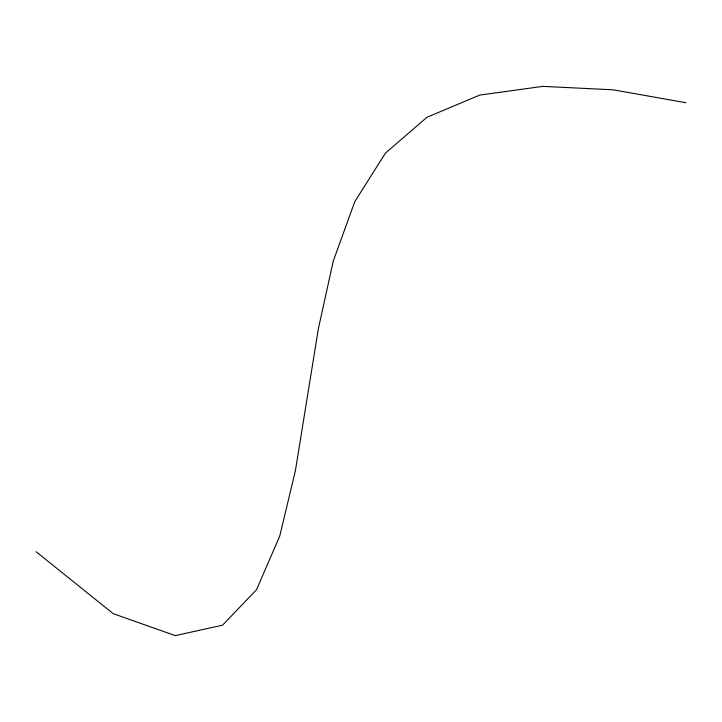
<?xml version="1.0" encoding="UTF-8"?>
<svg xmlns="http://www.w3.org/2000/svg" width="722" height="722" viewBox="0 0 722 722"><rect width="100%" height="100%" fill="white"/><g stroke="black" fill="none" stroke-linecap="round" stroke-linejoin="round"><path stroke-width="1.08" d="M685.9 102.714L613.113 89.808L542.782 86.378L479.796 95.078L426.982 117.262L385.431 153.127L354.728 201.745L333.248 261.156L318.42 328.456L295.37 470.843L279.748 536.085L256.545 589.684L222.547 625.171L175.293 635.622L113.237 613.682L36.1 551.716"/></g></svg>
